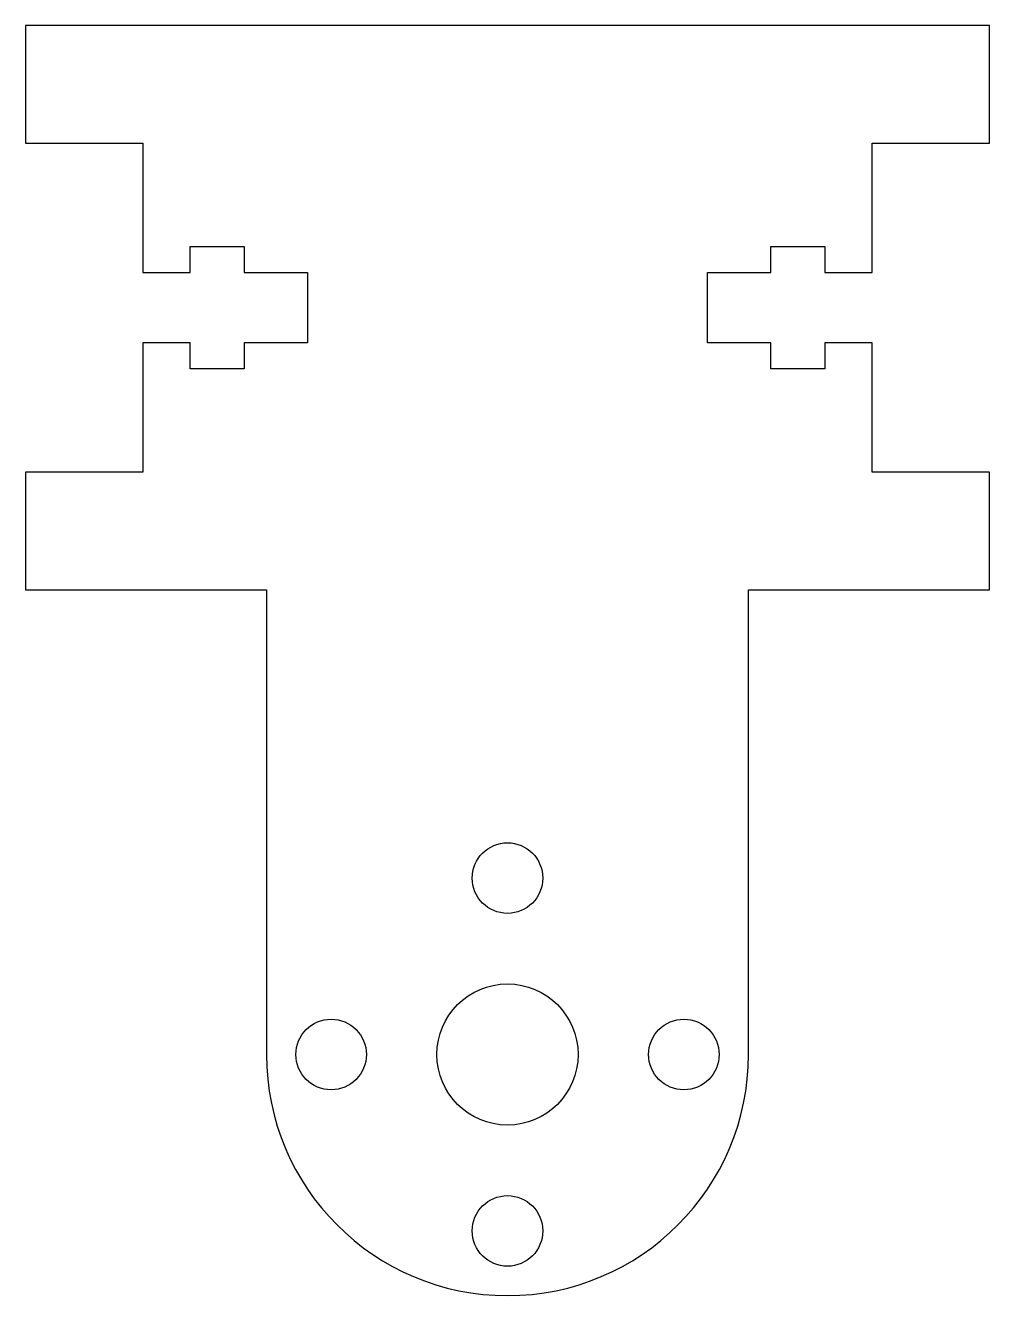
# Model space of a CAD drawing. Header units: millimetres. Extents: x 39.4 to 80.4, y -22.2 to 31.8.
import ezdxf

# ---------------------------------------------------------------- set-up
doc = ezdxf.new("R2010")
doc.units = ezdxf.units.MM

msp = doc.modelspace()

# ---------------------------------------------------------------- linework, layer by layer
at = {"color": 7, "linetype": 'Continuous', "lineweight": 25}
for p, q in [((39.375, 31.789), (39.375, 26.789)), ((80.375, 31.789), (39.375, 31.789)), ((80.375, 26.789), (80.375, 31.789)), ((39.375, 26.789), (44.375, 26.789)), ((44.375, 26.789), (44.375, 21.289)), ((75.375, 26.789), (80.375, 26.789)), ((75.375, 21.289), (75.375, 26.789)), ((46.375, 22.389), (48.675, 22.389)), ((46.375, 21.289), (46.375, 22.389)), ((48.675, 22.389), (48.675, 21.289)), ((71.075, 22.389), (73.375, 22.389)), ((71.075, 21.289), (71.075, 22.389)), ((73.375, 22.389), (73.375, 21.289)), ((44.375, 21.289), (46.375, 21.289)), ((48.675, 21.289), (51.375, 21.289)), ((51.375, 21.289), (51.375, 18.289)), ((68.375, 21.289), (71.075, 21.289)), ((68.375, 18.289), (68.375, 21.289)), ((73.375, 21.289), (75.375, 21.289)), ((44.375, 18.289), (44.375, 12.789)), ((46.375, 18.289), (44.375, 18.289)), ((46.375, 17.189), (46.375, 18.289)), ((48.675, 18.289), (48.675, 17.189)), ((51.375, 18.289), (48.675, 18.289)), ((71.075, 18.289), (68.375, 18.289)), ((71.075, 17.189), (71.075, 18.289)), ((73.375, 18.289), (73.375, 17.189)), ((75.375, 18.289), (73.375, 18.289)), ((75.375, 12.789), (75.375, 18.289)), ((48.675, 17.189), (46.375, 17.189)), ((73.375, 17.189), (71.075, 17.189)), ((39.375, 12.789), (39.375, 7.789)), ((44.375, 12.789), (39.375, 12.789)), ((80.375, 12.789), (75.375, 12.789)), ((80.375, 7.789), (80.375, 12.789)), ((39.375, 7.789), (49.625, 7.789)), ((49.625, 7.789), (49.625, -11.961)), ((70.125, -11.961), (70.125, 7.789)), ((70.125, 7.789), (80.375, 7.789))]:
    msp.add_line(p, q, dxfattribs=at)
for centre, radius in [((59.875, -4.461), 1.5), ((59.875, -11.961), 3), ((52.375, -11.961), 1.5), ((67.375, -11.961), 1.5), ((59.875, -19.461), 1.5)]:
    msp.add_circle(centre, radius, dxfattribs=at)
msp.add_arc((59.875, -11.961), 10.25, 180, 0, dxfattribs=at)

doc.saveas('drawing.dxf')
